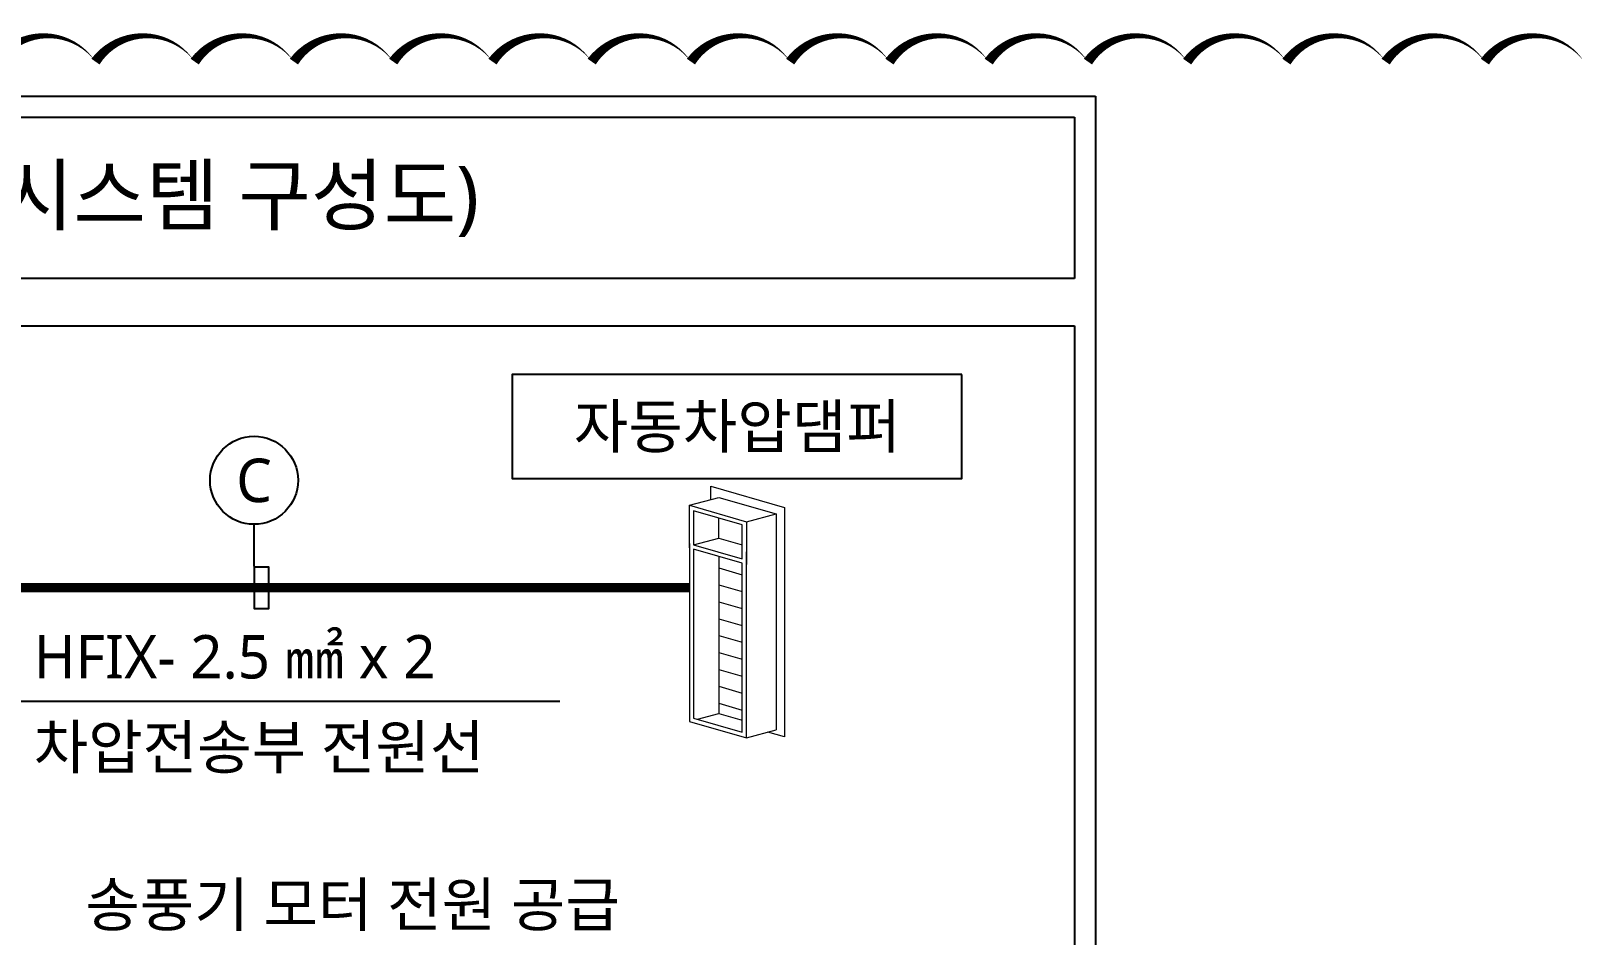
# Model space of a CAD drawing. Header units: millimetres. Extents: x 8533 to 164433, y 5768 to 115327.
# Drawn here: x 74121 to 88098, y 107069 to 115270 of the extents above; entities that cross this region are included whole.
import ezdxf
from ezdxf.enums import TextEntityAlignment as Align

# ---------------------------------------------------------------- set-up
doc = ezdxf.new("R2010")
doc.units = ezdxf.units.MM
doc.header["$LTSCALE"] = 250
doc.linetypes.add('HIDDENX2', pattern=[19.05, 12.7, -6.35])
for name, color, linetype in [('03_G_ENP_문자', 2, 'Continuous'), ('05_G-ENP_치수', 1, 'Continuous'), ('06_G-ENP_심볼', 3, 'Continuous'), ('@공사용도서 3차이후 수정', 211, 'Continuous'), ('G-ENP', 1, 'Continuous'), ('HAN', 6, 'Continuous'), ('Smoke', 5, 'Continuous')]:
    doc.layers.add(name, color=color, linetype=linetype)
doc.layers.add('10_G-ENP_매립관', color=80, linetype='HIDDENX2', lineweight=30)
doc.styles.add('G-ENP', font='')
doc.styles.get('G-ENP').set_extended_font_data('Malgun Gothic')

msp = doc.modelspace()

# ---------------------------------------------------------------- linework, layer by layer
at = {"layer": '03_G_ENP_문자', "color": 0}
for p, q in [((64495, 114487, 0), (83585, 114487, 0)), ((83585, 114487, 0), (83585, 113025, 0)), ((83585, 113025, 0), (64495, 113025, 0))]:
    msp.add_line(p, q, dxfattribs=at)
at = {"layer": '03_G_ENP_문자', "color": 0, "elevation": 0}
msp.add_lwpolyline([(82563, 112154), (78486, 112154), (78486, 111212), (82563, 111212)], close=True, dxfattribs=at)
at = {"layer": '05_G-ENP_치수', "color": 4, "ltscale": 0.5}
msp.add_line((73894, 109192, 0), (78919, 109192, 0), dxfattribs=at)
at = {"layer": '05_G-ENP_치수', "ltscale": 0.5, "elevation": 0}
msp.add_lwpolyline([(76147, 110409), (76275, 110410), (76277, 110030), (76149, 110029), (76145, 110796)], dxfattribs=at)
at = {"layer": '05_G-ENP_치수'}
msp.add_circle((76145, 111194, 0), 399, dxfattribs=at)
at = {"layer": '10_G-ENP_매립관', "color": 1, "linetype": 'ByBlock', "const_width": 83.4, "elevation": 0}
msp.add_lwpolyline([(72460, 110220), (80093, 110220)], dxfattribs=at)
at = {"layer": '@공사용도서 3차이후 수정'}
msp.add_lwpolyline([(88207, 114991, 0, 90, 0.520567), (87307, 114991, 0, 90, 0.520567), (86407, 114991, 0, 90, 0.520567), (85507, 114991, 0, 90, 0.520567), (84607, 114991, 0, 90, 0.520567), (83707, 114991, 0, 90, 0.520567), (82807, 114991, 0, 90, 0.520567), (81907, 114991, 0, 90, 0.520567), (81007, 114991, 0, 90, 0.520567), (80107, 114991, 0, 90, 0.520567), (79207, 114991, 0, 90, 0.520567), (78307, 114991, 0, 90, 0.520567), (77407, 114991, 0, 90, 0.520567), (76507, 114991, 0, 90, 0.520567), (75607, 114991, 0, 90, 0.520567), (74707, 114991, 0, 90, 0.520567), (73807, 114991, 0, 90, 0.520567)], format="xyseb", dxfattribs=at)
at = {"layer": 'G-ENP', "color": 7, "linetype": 'Continuous'}
for p, q in [((64305, 114678, 0), (83776, 114678, 0)), ((64305, 114678, 0), (83776, 114678, 0)), ((83776, 114678, 0), (83776, 97392, 0))]:
    msp.add_line(p, q, dxfattribs=at)
at = {"layer": 'HAN', "color": 5}
for p, q in [((64495, 112594, 0), (83585, 112594, 0)), ((83585, 112594, 0), (83585, 97583, 0))]:
    msp.add_line(p, q, dxfattribs=at)
at = {"layer": 'Smoke', "color": 7, "linetype": 'Continuous', "lineweight": 20}
for p, q in [((80286, 111019, 0), (80286, 111140, 0)), ((80286, 111140, 0), (80955, 110948, 0)), ((80093, 110968, 0), (80360, 111039, 0)), ((80360, 111039, 0), (80879, 110890, 0)), ((80093, 110968, 0), (80612, 110819, 0)), ((80093, 110582, 0), (80093, 110968, 0)), ((80131, 110917, 0), (80131, 110610, 0)), ((80573, 110790, 0), (80131, 110917, 0)), ((80360, 110671, 0), (80360, 110851, 0)), ((80612, 110819, 0), (80879, 110890, 0)), ((80879, 110890, 0), (80879, 108930, 0)), ((80955, 110948, 0), (80955, 108867, 0)), ((80573, 110483, 0), (80573, 110790, 0)), ((80612, 110819, 0), (80612, 110432, 0)), ((80093, 110621, 0), (80093, 110695, 0)), ((80093, 110621, 0), (80093, 109008, 0)), ((80131, 110610, 0), (80360, 110671, 0)), ((80131, 110610, 0), (80573, 110483, 0)), ((80131, 110571, 0), (80131, 109037, 0)), ((80573, 110443, 0), (80131, 110571, 0)), ((80360, 110671, 0), (80573, 110610, 0)), ((80360, 110505, 0), (80360, 109079, 0)), ((80573, 108910, 0), (80573, 110443, 0)), ((80612, 110472, 0), (80612, 110546, 0)), ((80612, 108859, 0), (80612, 110472, 0)), ((80360, 110400, 0), (80573, 110338, 0)), ((80360, 110246, 0), (80573, 110185, 0)), ((80360, 110093, 0), (80573, 110031, 0)), ((80360, 109939, 0), (80573, 109878, 0)), ((80360, 109786, 0), (80573, 109725, 0)), ((80360, 109633, 0), (80573, 109571, 0)), ((80360, 109479, 0), (80573, 109418, 0)), ((80360, 109326, 0), (80573, 109264, 0)), ((80360, 109173, 0), (80573, 109111, 0)), ((80131, 109037, 0), (80573, 108910, 0)), ((80165, 109027, 0), (80360, 109079, 0)), ((80360, 109079, 0), (80573, 109018, 0)), ((80093, 109008, 0), (80612, 108859, 0)), ((80612, 108859, 0), (80879, 108930, 0)), ((80955, 108867, 0), (80804, 108910, 0))]:
    msp.add_line(p, q, dxfattribs=at)

# ---------------------------------------------------------------- texts
at = {"layer": '03_G_ENP_문자', "color": 0, "style": 'G-ENP'}
msp.add_text('가변풍량제어시스템 구성도)', height=525.02, dxfattribs=at).set_placement((74040, 113756, 0), align=Align.MIDDLE)
at = {"layer": '06_G-ENP_심볼', "color": 0, "style": 'G-ENP'}
msp.add_text('자동차압댐퍼', height=393.8, dxfattribs=at).set_placement((80528, 111683, 0), align=Align.MIDDLE_CENTER)
msp.add_text('C', height=394, dxfattribs=at).set_placement((76145, 111194, 0), align=Align.MIDDLE)
for s, height, p in [('HFIX- 2.5 ㎟ x 2', 393.77, (74147, 109397, 0)), ('차압전송부 전원선', 393.8, (74147, 108578, 0)), ('송풍기 모터 전원 공급', 393.77, (74615, 107150, 0))]:
    msp.add_text(s, height=height, dxfattribs=at).set_placement(p)

doc.saveas('drawing.dxf')
